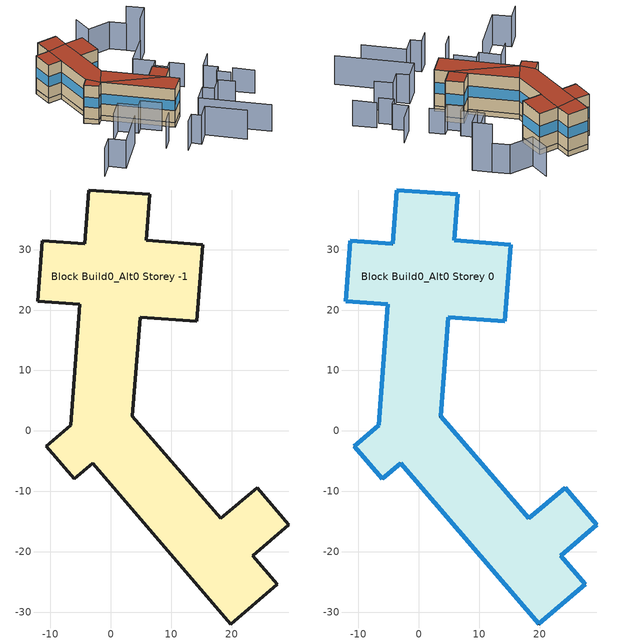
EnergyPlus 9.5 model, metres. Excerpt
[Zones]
Block Build0_Alt0 Storey -1
 floor ground (Project Basement Floor): 15.2,30.82 14.22,18.11 4.85,18.83 3.58,2.43 18.2,-14.47 24.19,-9.39 29.44,-15.52 23.48,-20.66 27.56,-25.4 19.88,-31.97 -2.99,-5.34 -6.03,-7.94 -10.68,-2.52 -6.62,0.94 -5.13,20.93 -12.1,21.45 -11.34,31.5 -4.37,30.95 -3.68,39.87 6.42,39.16 5.83,31.54 z-2.5
 wall ground (Project Basement Wall): -12.1,21.45 -5.13,20.93 -6.62,0.94 -10.68,-2.52 -6.03,-7.94 -2.99,-5.34 19.88,-31.97 27.56,-25.4 23.48,-20.66 29.44,-15.52 24.19,-9.39 18.2,-14.47 3.58,2.43 4.85,18.83 14.22,18.11 15.2,30.82 5.83,31.54 6.42,39.16 -3.68,39.87 -4.37,30.95 -11.34,31.5 -12.1,21.45 z-2.5:0
Block Build0_Alt0 Storey 0
 floor to Block Build0_Alt0 Storey -1 (Project Heated1rstFloor): 15.2,30.82 14.22,18.11 4.85,18.83 3.58,2.43 18.2,-14.47 24.19,-9.39 29.44,-15.52 23.48,-20.66 27.56,-25.4 19.88,-31.97 -2.99,-5.34 -6.03,-7.94 -10.68,-2.52 -6.62,0.94 -5.13,20.93 -12.1,21.45 -11.34,31.5 -4.37,30.95 -3.68,39.87 6.42,39.16 5.83,31.54 z0
 wall outside (Project Wall): -12.1,21.45 -5.13,20.93 -6.62,0.94 -10.68,-2.52 -6.03,-7.94 -2.99,-5.34 19.88,-31.97 27.56,-25.4 23.48,-20.66 29.44,-15.52 24.19,-9.39 18.2,-14.47 3.58,2.43 4.85,18.83 14.22,18.11 15.2,30.82 5.83,31.54 6.42,39.16 -3.68,39.87 -4.37,30.95 -11.34,31.5 -12.1,21.45 z0:18
 window (Project External Window): -5.13,20.92 -6.62,0.95 / -6.62,0.94 -10.68,-2.52 / -10.68,-2.52 -6.03,-7.93 / -6.03,-7.93 -2.99,-5.34 / -2.97,-5.35 19.87,-31.96 / 19.88,-31.97 27.56,-25.4 / 27.56,-25.39 23.48,-20.66 / 23.48,-20.65 29.43,-15.52 / 29.43,-15.51 24.2,-9.39 / 24.19,-9.39 18.2,-14.47 / 18.19,-14.46 3.58,2.42 / 3.58,2.44 4.85,18.82 / 4.85,18.83 14.22,18.11 / 14.22,18.11 15.19,30.81 / 15.19,30.82 5.84,31.54 / 5.83,31.55 6.42,39.16 / 6.42,39.16 -3.68,39.87 / -3.68,39.87 -4.37,30.95 / -4.37,30.95 -11.33,31.5 / -11.34,31.5 -12.1,21.45 / -12.1,21.45 -5.14,20.93 z6.3:11.7
 roof outside (Project Flat Roof): -2.99,-5.34 -6.62,0.94 -10.68,-2.52 -6.03,-7.94 z18; 27.56,-25.4 23.48,-20.66 -2.99,-5.34 19.88,-31.97 z18; 29.44,-15.52 24.19,-9.39 18.2,-14.47 23.48,-20.66 z18; -5.13,20.93 -4.37,30.95 -11.34,31.5 -12.1,21.45 z18; 5.83,31.54 6.42,39.16 -3.68,39.87 -4.37,30.95 z18; 23.48,-20.66 18.2,-14.47 3.58,2.43 -2.99,-5.34 z18; 14.22,18.11 15.2,30.82 5.83,31.54 4.85,18.83 z18; 3.58,2.43 4.85,18.83 5.83,31.54 -4.37,30.95 -5.13,20.93 -6.62,0.94 -2.99,-5.34 z18
shading: -6.27,-34.65 -23.14,-49.19 / -23.14,-49.19 -28.67,-42.8 / -28.67,-42.8 -35.25,-48.48 / 10.44,-33.63 3.88,-25.96 / 3.88,-25.96 0.84,-28.56 / 0.84,-28.56 -5.59,-21.05 / -5.59,-21.05 -12.72,-27.17 / 2.36,-46.96 7.44,-42.61 z0:15; 36.47,-64.05 23.59,-48.99 / 23.59,-48.99 17.35,-54.31 / 17.35,-54.31 14.16,-50.54 / 14.16,-50.54 9.14,-54.75 z0:15.5; 40.4,19.52 27.4,8.63 / 27.4,8.63 34.17,0.79 / 34.17,0.79 31.15,-1.82 / 31.15,-1.82 35.54,-6.88 / 35.54,-6.88 38.56,-4.26 / 38.56,-4.26 43.14,-9.55 z0:12.4; 26.58,49.18 25.83,39.19 / 25.83,39.19 37.29,38.35 / 37.29,38.35 42.52,32.32 z0:14.5; 56.57,-9.79 48.93,-16.36 / 48.93,-16.36 53.49,-21.7 / 53.49,-21.7 50.44,-24.29 / 50.44,-24.29 54.79,-29.37 / 57.86,-26.76 64.68,-34.63 z0:12.6; 49.49,-38.95 44.19,-32.76 / 44.19,-32.76 38.24,-37.87 / 38.24,-37.87 34.52,-33.53 / 34.52,-33.53 27.1,-39.72 / 27.1,-39.72 49.46,-65.88 z0:14.3; 42.52,32.32 48.07,25.93 / 48.07,25.93 40.4,19.52 z0:23.9
[Building]
None: North Axis=0; Terrain=Suburbs; Loads Convergence Tolerance Value=0.04; Temperature Convergence Tolerance Value=0.4; Solar Distribution=FullExterior; Maximum Number of Warmup Days=25; Minimum Number of Warmup Days=6
[Site:Location]
WeatherData/USA_CA_San.Francisco.Intl.AP.724940_TMY3.epw: Latitude=37.62; Longitude=-122.4; Time Zone=-8; Elevation=2
[SizingPeriod:DesignDay] Day of Month=21; Humidity Condition Type=Wetbulb; Barometric Pressure=100594; Rain Indicator=No; Snow Indicator=No; Daylight Saving Time Indicator=No; Solar Model Indicator=ASHRAEClearSky
Name | Month | Day Type | Maximum DryBulb Temperature | Daily DryBulb Temperature Range | Wetbulb or DewPoint at Maximum DryBulb | Wind Speed | Wind Direction | Sky Clearness
DENVER_STAPLETON Ann Htg 99.6% Condns DB | 12 | WinterDesignDay | -20 | 0 | -20 | 2.3 | 180 | 0
DENVER_STAPLETON Ann Clg .4% Condns DB=>MWB | 7 | SummerDesignDay | 34.1 | 15.2 | 15.8 | 4 | 120 | 1
[SITE:GROUNDTEMPERATURE:BUILDINGSURFACE]
15, 15, 15, 15, 15, 15, 15, 15, 15, 15, 15, 15
[MATERIAL] Roughness=Rough; Thermal Absorptance=0.9; Solar Absorptance=0.7; Visible Absorptance=0.7
Name | Thickness | Conductivity | Density | Specific Heat
Basement Floor; Heated1rstFloor Inertia | 0.1 | 0.9 | 2300 | 1000
Heated1rstFloor Insulation | 0.15 | 0.035 | 150 | 1000
Roof Insulation | 0.3 | 0.03 | 150 | 1000
Wall Inertia | 0.2 | 0.9 | 2300 | 1000
Wall Insulation | 0.2 | 0.03 | 150 | 1000
HeatedZoneIntMass; NonHeatedZoneIntMass | 0.1 | 0.3 | 600 | 1400
[WINDOWMATERIAL:SIMPLEGLAZINGSYSTEM]
Window: UFactor=1.9; Solar Heat Gain Coefficient=0.7; Visible Transmittance=0.8
[CONSTRUCTION]
Project Wall: Wall Inertia, Wall Insulation
Project Basement Wall: Wall Inertia
Project Basement Floor: Basement Floor
Project Flat Roof: Roof Insulation
Project External Window: Window
Project Heated1rstFloor: Heated1rstFloor Inertia, Heated1rstFloor Insulation
HeatedZoneIntMassObj: HeatedZoneIntMass
NonHeatedZoneIntMassObj: NonHeatedZoneIntMass
[ZONE] Type=1; Multiplier=1; Ceiling Height=autocalculate; Volume=autocalculate; Floor Area=autocalculate; Part of Total Floor Area=Yes
Block Build0_Alt0 Storey -1; Block Build0_Alt0 Storey 0
[INTERNALMASS]
Name | Construction | Zone or ZoneList | Surface Area
Block Build0_Alt0 Storey -1IntMass | NonHeatedZoneIntMassObj | Block Build0_Alt0 Storey -1 | 2136
Block Build0_Alt0 Storey 0IntMass | HeatedZoneIntMassObj | Block Build0_Alt0 Storey 0 | 12813
[ELECTRICEQUIPMENT]
Block Build0_Alt0 Storey 0Load: Zone or ZoneList=Block Build0_Alt0 Storey 0; Schedule=LoadSchedule; Design Level Calculation Method=Watts/Area; Watts per Zone Floor Area=0.06; Fraction Latent=0; Fraction Radiant=0; Fraction Lost=0; EndUse Subcategory=General
[ZONEINFILTRATION:DESIGNFLOWRATE]
Block Build0_Alt0 Storey -1Leak: Zone or ZoneList=Block Build0_Alt0 Storey -1; Schedule=AlwaysON; Design Flow Rate Calculation Method=AirChanges/Hour; Air Changes per Hour=1; Constant Term Coefficient=1; Temperature Term Coefficient=0; Velocity Term Coefficient=0; Velocity Squared Term Coefficient=0
[ZONEINFILTRATION:FLOWCOEFFICIENT]
Block Build0_Alt0 Storey 0Leak: Zone=Block Build0_Alt0 Storey 0; Schedule=AlwaysON; Flow Coefficient=0.387079; Stack Coefficient=0.107; Pressure Exponent=0.667; Wind Coefficient=0.167; Shelter Factor=0.61
[ZONEVENTILATION:DESIGNFLOWRATE]
Block Build0_Alt0 Storey 0FreeCool: Zone or ZoneList=Block Build0_Alt0 Storey 0; Schedule=AlwaysON; Design Flow Rate Calculation Method=AirChanges/Hour; Air Changes per Hour=4; Ventilation Type=Natural; Fan Pressure Rise=0; Fan Total Efficiency=1; Constant Term Coefficient=1; Temperature Term Coefficient=0; Velocity Term Coefficient=0; Velocity Squared Term Coefficient=0; Minimum Indoor Temperature=26; Maximum Indoor Temperature=100; Delta Temperature=1; Minimum Outdoor Temperature=-100; Maximum Outdoor Temperature=100; Maximum Wind Speed=40
[HVACTEMPLATE:THERMOSTAT]
ResidZone: Constant Heating Setpoint=21; Constant Cooling Setpoint=50
[HVACTEMPLATE:ZONE:IDEALLOADSAIRSYSTEM]
Block Build0_Alt0 Storey 0: Template Thermostat=ResidZone; Maximum Heating Supply Air Temperature=50; Minimum Cooling Supply Air Temperature=13; Maximum Heating Supply Air Humidity Ratio=0.0156; Minimum Cooling Supply Air Humidity Ratio=0.0077; Heating Limit=NoLimit; Maximum Sensible Heating Capacity=160169; Cooling Limit=NoLimit; Dehumidification Control Type=ConstantSensibleHeatRatio; Cooling Sensible Heat Ratio=0.7; Dehumidification Setpoint=60; Humidification Control Type=None; Humidification Setpoint=30; Outdoor Air Method=Flow/Area; Outdoor Air Flow Rate per Person=0.007; Outdoor Air Flow Rate per Zone Floor Area=0.0021; Outdoor Air Flow Rate per Zone=0; Demand Controlled Ventilation Type=None; Outdoor Air Economizer Type=NoEconomizer; Heat Recovery Type=Sensible; Sensible Heat Recovery Effectiveness=0.65; Latent Heat Recovery Effectiveness=0
[ENERGYMANAGEMENTSYSTEM:SENSOR]
Name | OutputVariable or OutputMeter Index Key | OutputVariable or OutputMeter
T0 | Block Build0_Alt0 Storey 0 | Zone Mean Air Temperature
Pow0 | Block Build0_Alt0 Storey 0 IDEAL LOADS AIR SYSTEM | Zone Ideal Loads Supply Air Total Heating Rate
DHWPow | DHW | Water Use Equipment Heating Rate
[ENERGYMANAGEMENTSYSTEM:PROGRAMCALLINGMANAGER]
Average Building Temperature: EndOfZoneTimestepBeforeZoneReporting; AverageZoneTemps
Compute Total Building Heat Pow: EndOfZoneTimestepBeforeZoneReporting; TotZonePow
Compute Total DHW Heat Pow: EndOfZoneTimestepBeforeZoneReporting; prgmDHWPow
[ENERGYMANAGEMENTSYSTEM:PROGRAM]
AverageZoneTemps: SET SumNumerator = T0*Vol0; SET SumDenominator  = Vol0; SET AverageBuildingTemp  = SumNumerator / SumDenominator
TotZonePow: SET TotBuildPow = Pow0
prgmDHWPow: SET TotDHWPow = DHWPow
[ENERGYMANAGEMENTSYSTEM:GLOBALVARIABLE]
AverageBuildingTemp
TotBuildPow
TotDHWPow
[ENERGYMANAGEMENTSYSTEM:OUTPUTVARIABLE] Type of Data in Variable=Averaged; Update Frequency=ZoneTimeStep
Name | EMS Variable
Mean Heated Zones Air Temperature | AverageBuildingTemp
Total Building Heating Power | TotBuildPow
Total DHW Heating Power | TotDHWPow
[ENERGYMANAGEMENTSYSTEM:INTERNALVARIABLE]
Vol0: Internal Data Index Key=Block Build0_Alt0 Storey 0; Internal Data Type=Zone Air Volume
[WATERUSE:EQUIPMENT]
DHW: EndUse Subcategory=General; Peak Flow Rate=1.83044e-08; Flow Rate Fraction Schedule=WaterTaps; Target Temperature Schedule=TargetWaterTemp; Hot Water Supply Temperature Schedule=HotWaterTemp; Cold Water Supply Temperature Schedule=ColdWaterTemp
[SCHEDULE:COMPACT]
AlwaysON: Through: 12/31, For: AllDays, Until: 24:00, 1
HotWaterTemp: Through: 12/31, For: AllDays, Until: 24:00, 55
TargetWaterTemp: Through: 12/31, For: AllDays, Until: 24:00, 37
[SCHEDULE:FILE] Column Number=1; Rows to Skip at Top=0; Number of Hours of Data=8760; Column Separator=Comma; Interpolate to Timestep=No
Name | File
LoadSchedule | /Users/alizad/PycharmProjects/mubes-ubem/examples/ForTest/InputFiles/Building18_winter.txt
Watertaps | /Users/alizad/PycharmProjects/mubes-ubem/examples/ForTest/InputFiles/domestic_hot_water_40_apartments.txt
ColdWaterTemp | /Users/alizad/PycharmProjects/mubes-ubem/examples/ForTest/InputFiles/cold_water_temperature_stockholm.txt
